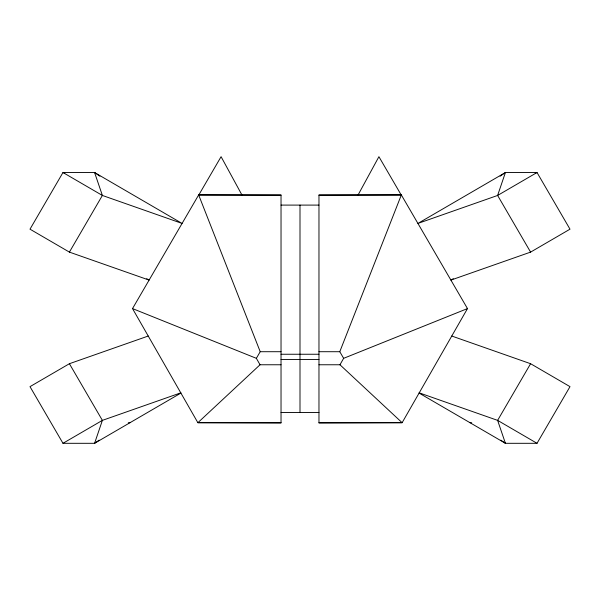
<?xml version="1.0" encoding="UTF-8"?>
<svg xmlns="http://www.w3.org/2000/svg" width="600" height="600" viewBox="0 0 600 600"><rect width="100%" height="100%" fill="white"/><g stroke="black" fill="none" stroke-linecap="round" stroke-linejoin="round"><path stroke-width="0.9" d="M318.968 364.763L339.96 364.763L343.642 358.327L339.788 351.712L401.34 194.94L318.968 194.94L318.968 422.985L402.127 422.7L467.482 308.587L401.34 194.94M358.08 194.94L378.915 156.69L401.175 194.94L318.968 195.225M69.405 252.112L102.382 195.45L94.582 172.515L62.977 172.515L30 229.178L69.405 252.112L149.1 280.095L146.7 278.7M132.517 308.587L198.66 194.94L281.032 194.94L281.032 422.985L197.873 422.7L132.517 308.587L256.358 358.327L260.04 364.763L281.032 364.763M256.358 358.327L260.212 351.712L198.66 194.94M530.595 363.712L497.618 420.375L505.418 443.31L537.023 443.31L570 386.647L530.595 363.712L451.763 336.03M260.04 364.763L197.873 422.7L281.032 422.7M99.142 440.145L94.582 443.31L62.977 443.31L30 386.647L69.405 363.712L148.238 336.03M500.1 176.212L505.418 172.515L537.023 172.515L570 229.178L530.595 252.112L450.9 280.095L453.3 278.7M62.977 443.31L102.382 420.375L180.78 392.85M180.907 393.075L94.582 443.31L102.382 420.375L69.405 363.712M343.642 358.327L467.482 308.587M535.252 173.115L537.023 172.515L497.618 195.45L417.923 223.433L505.418 172.515L497.618 195.45L530.595 252.112M281.032 205.095L318.968 205.095M260.212 351.712L281.032 351.712M318.968 351.712L339.788 351.712M281.032 354.248L318.968 354.248M281.032 359.445L318.968 359.445M281.032 412.545L318.968 412.545M128.303 422.73L129.953 422.73M318.968 422.7L402.127 422.7L339.96 364.763M470.048 422.73L471.697 422.73M281.032 195.225L198.825 194.94L221.085 156.69L241.92 194.94M64.748 173.115L62.977 172.515L102.382 195.45L182.078 223.433L94.582 172.515L99.9 176.212M419.22 392.85L497.618 420.375L537.023 443.31M419.092 393.075L505.418 443.31L500.857 440.145M300 205.095L300 412.545"/></g></svg>
